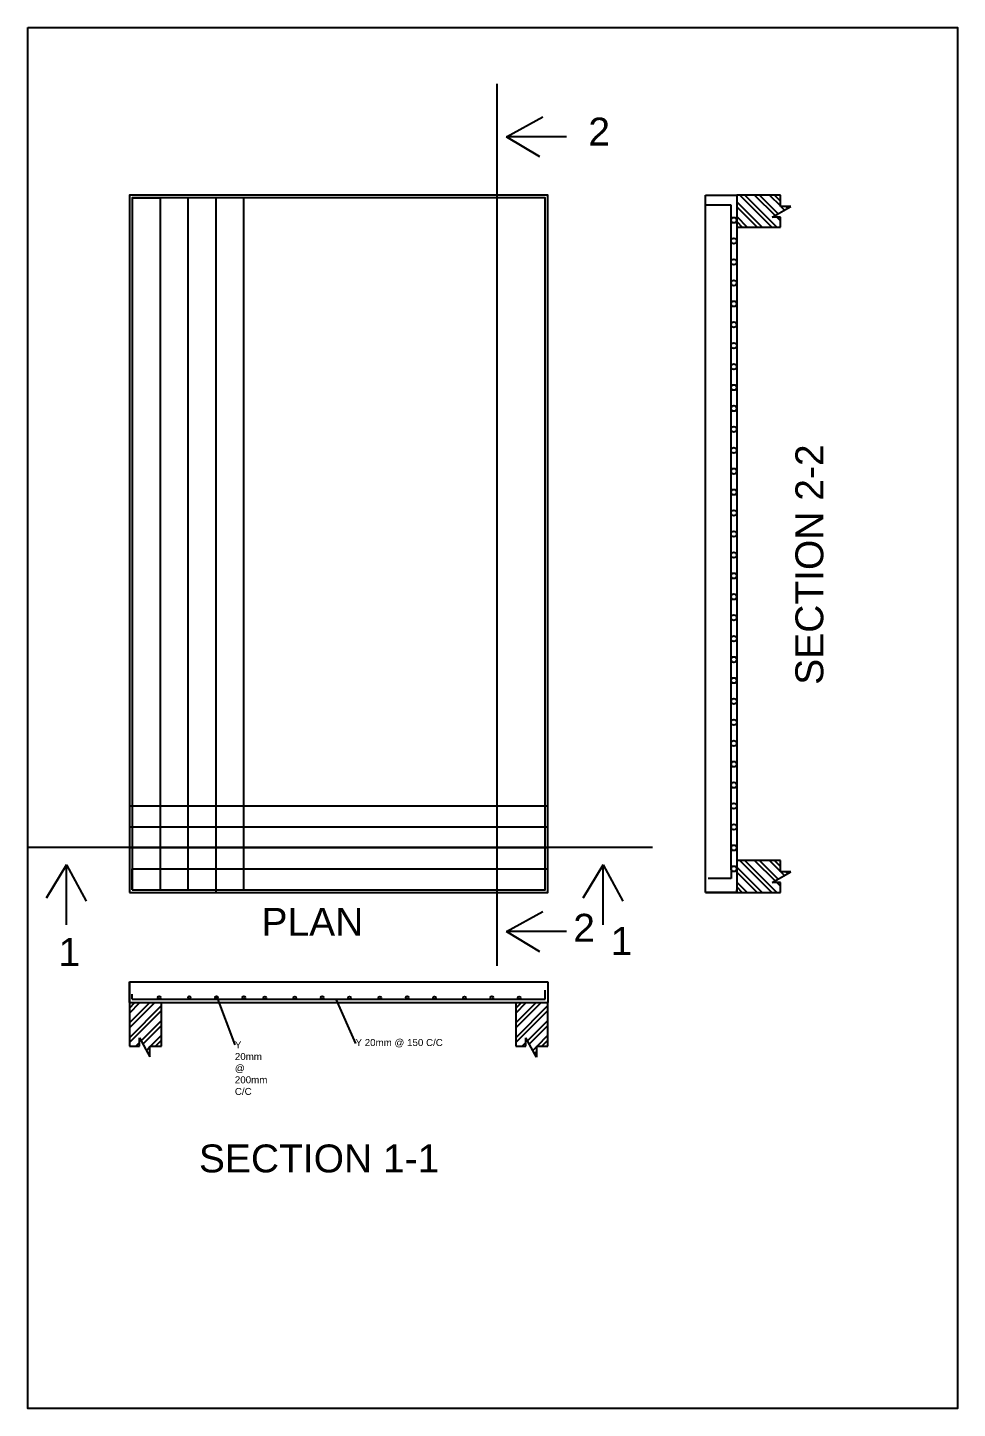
# Model space of a CAD drawing. Header units: millimetres. Extents: x -15359 to 171203, y -161916 to 32466.
# Drawn here: x 4728 to 11393, y -23515 to -13617 of the extents above; entities that cross this region are included whole.
import ezdxf
from ezdxf import colors
from ezdxf.entities.mleader import LeaderData, LeaderLine
from ezdxf.math import Vec2, Vec3

# ---------------------------------------------------------------- set-up
doc = ezdxf.new("R2010")
doc.units = ezdxf.units.MM
doc.header["$MEASUREMENT"] = 0
doc.styles.get("Standard").update_dxf_attribs({"font": 'Arial.ttf'})

msp = doc.modelspace()

# ---------------------------------------------------------------- hatches: boundary and pattern name
h = msp.add_hatch()
h.set_pattern_fill('ANSI32', color=256, scale=200, angle=90)
h.set_pattern_definition([(135, (10546.70892875746, -18288.11075071098), (-53.03300858899107, -53.03300858899107), []), (135, (10546.70892875746, -18252.75541171099), (-53.03300858899107, -53.03300858899107), [])])
h.paths.add_polyline_path([(9811.871770795435, -14817.05722200824), (9811.871770795435, -15047.05722200824), (10124.13188589696, -15047.05722200824), (10124.13188589696, -14975.70101331831), (10064.22640160006, -14975.70101331831), (10199.84720243351, -14899.95804723485), (10124.13188589696, -14899.95804723485), (10124.13188589696, -14817.05722200824)])
h = msp.add_hatch()
h.set_pattern_fill('ANSI32', color=256, scale=200, angle=90)
h.set_pattern_definition([(135, (10546.70892875746, -23058.11075071098), (-53.03300858899107, -53.03300858899107), []), (135, (10546.70892875746, -23022.75541171099), (-53.03300858899107, -53.03300858899107), [])])
h.paths.add_polyline_path([(9811.871770795435, -19587.05722200824), (9811.871770795435, -19817.05722200824), (10124.13188589696, -19817.05722200824), (10124.13188589696, -19745.70101331831), (10064.22640160006, -19745.70101331831), (10199.84720243351, -19669.95804723485), (10124.13188589696, -19669.95804723485), (10124.13188589696, -19587.05722200824)])
h = msp.add_hatch()
h.set_pattern_fill('ANSI32', color=256, scale=200)
h.set_pattern_definition([(45, (2217.206938289455, -21341.33299842977), (-53.03300858899107, 53.03300858899107), []), (45, (2252.562277289455, -21341.33299842977), (-53.03300858899107, 53.03300858899107), [])])
h.paths.add_polyline_path([(5458.260466992204, -20918.75595556927), (5529.616675682134, -20918.75595556927), (5529.616675682134, -20858.85047127237), (5605.359641765593, -20994.47127210582), (5605.359641765593, -20918.75595556927), (5688.260466992204, -20918.75595556927), (5688.260466992204, -20606.49584046775), (5458.260466992204, -20606.49584046775)])
h = msp.add_hatch()
h.set_pattern_fill('ANSI32', color=256, scale=200)
h.set_pattern_definition([(45, (4987.206938289455, -21341.33299842977), (-53.03300858899107, 53.03300858899107), []), (45, (5022.562277289455, -21341.33299842977), (-53.03300858899107, 53.03300858899107), [])])
h.paths.add_polyline_path([(8458.260466992204, -20606.49584046775), (8228.260466992204, -20606.49584046775), (8228.260466992204, -20918.75595556927), (8299.616675682133, -20918.75595556927), (8299.616675682133, -20858.85047127237), (8375.359641765594, -20994.47127210582), (8375.359641765594, -20918.75595556927), (8458.260466992204, -20918.75595556927)])

# ---------------------------------------------------------------- linework, layer by layer
for p, q in [((8092.124452657648, -14019.18555536645), (8092.124452657648, -20342.08570022567)), ((8160.923073949641, -14398.83489517576), (8421.710850039322, -14255.73246417439)), ((8589.96072943008, -14398.83489517576), (8160.923073949641, -14398.83489517576)), ((8160.923073949641, -14398.83489517576), (8396.473275523924, -14541.93732617714)), ((8396.473275523924, -14541.93732617714), (8160.923073949641, -14398.83489517576)), ((5478.260466992204, -14837.05722200824), (5678.260466992204, -14837.05722200824)), ((5678.260466992204, -14837.05722200824), (5678.260466992204, -19797.05722200824)), ((5878.260466992204, -19797.05722200824), (5878.260466992204, -14837.05722200824)), ((6078.260466992204, -14837.05722200824), (6078.260466992204, -19817.05722200824)), ((6278.260466992204, -19797.05722200824), (6278.260466992204, -14837.05722200824)), ((9586.871770795435, -14817.05722200824), (9811.871770795435, -14817.05722200824)), ((9586.871770795435, -19817.05722200824), (9586.871770795435, -14817.05722200824)), ((9811.871770795435, -14817.05722200824), (9811.871770795437, -19817.05722200824)), ((10124.13188589696, -14817.05722200824), (9811.871770795435, -14817.05722200824)), ((10124.13188589696, -14899.95804723485), (10124.13188589696, -14817.05722200824)), ((9770.936935947577, -14888.72484683711), (9586.871770795435, -14888.72484683711)), ((9770.936935947577, -19647.1487235502), (9770.936935947577, -14888.72484683711)), ((10064.22640160006, -14975.70101331831), (10199.84720243351, -14899.95804723485)), ((10199.84720243351, -14899.95804723485), (10124.13188589696, -14899.95804723485)), ((10124.13188589696, -14975.70101331831), (10064.22640160006, -14975.70101331831)), ((10124.13188589696, -15047.05722200824), (10124.13188589696, -14975.70101331831)), ((10124.13188589696, -15047.05722200824), (10124.13188589696, -14975.70101331831)), ((9811.871770795435, -15047.05722200824), (10124.13188589696, -15047.05722200824)), ((8458.260466992204, -19197.05722200824), (5458.260466992204, -19197.05722200824)), ((5458.260466992204, -19347.05722200824), (8458.260466992204, -19347.05722200824)), ((4728.156833502697, -19492.93731398688), (9206.427896020468, -19492.93731398688)), ((8458.260466992204, -19497.05722200824), (5458.260466992204, -19497.05722200824)), ((10124.13188589696, -19587.05722200824), (9811.871770795435, -19587.05722200824)), ((10124.13188589696, -19669.95804723485), (10124.13188589696, -19587.05722200824)), ((5005.944216356147, -19619.12481613678), (4862.841785354773, -19854.67501771107)), ((4862.841785354773, -19854.67501771107), (5005.944216356147, -19619.12481613678)), ((5005.944216356147, -20048.16247161722), (5005.944216356147, -19619.12481613678)), ((5005.944216356147, -19619.12481613678), (5149.046647357522, -19879.91259222646)), ((5478.260466992204, -19797.05722200824), (5478.260466992204, -19647.05722200824)), ((5478.260466992204, -19647.05722200824), (8458.260466992204, -19647.05722200824)), ((8852.880180558539, -19619.12481613678), (8709.777749557164, -19854.67501771107)), ((8709.777749557164, -19854.67501771107), (8852.880180558539, -19619.12481613678)), ((8852.880180558539, -20048.16247161722), (8852.880180558539, -19619.12481613678)), ((8852.880180558539, -19619.12481613678), (8995.982611559913, -19879.91259222646)), ((9770.936935947577, -19647.1487235502), (9770.936935947577, -19717.33913901279)), ((10064.22640160006, -19745.70101331831), (10199.84720243351, -19669.95804723485)), ((10199.84720243351, -19669.95804723485), (10124.13188589696, -19669.95804723485)), ((9770.936935947577, -19717.33913901279), (9607.428508379846, -19717.33913901279)), ((10124.13188589696, -19745.70101331831), (10064.22640160006, -19745.70101331831)), ((10124.13188589696, -19817.05722200824), (10124.13188589696, -19745.70101331831)), ((10124.13188589696, -19817.05722200824), (10124.13188589696, -19745.70101331831)), ((9586.871770795437, -19817.05722200824), (9811.871770795437, -19817.05722200824)), ((9786.871770795435, -19817.05722200824), (9586.871770795435, -19817.05722200824)), ((9811.871770795435, -19817.05722200824), (9786.871770795435, -19817.05722200824)), ((9811.871770795435, -19817.05722200824), (9811.871770795435, -19797.05722200824)), ((9811.871770795435, -19817.05722200824), (10124.13188589696, -19817.05722200824)), ((8160.923073949641, -20096.8906860454), (8421.710850039322, -19953.78825504403)), ((8589.96072943008, -20096.8906860454), (8160.923073949641, -20096.8906860454)), ((8160.923073949641, -20096.8906860454), (8396.473275523924, -20239.99311704678)), ((8396.473275523924, -20239.99311704678), (8160.923073949641, -20096.8906860454)), ((5458.260466992204, -20456.49584046775), (5458.260466992204, -20606.49584046775)), ((5458.260466992204, -20606.49584046775), (5458.260466992204, -20456.49584046775)), ((5458.260466992204, -20456.49584046775), (8458.260466992204, -20456.49584046775)), ((8458.260466992204, -20456.49584046775), (8458.260466992204, -20606.49584046775)), ((5458.260466992204, -20606.49584046775), (5458.260466992204, -20581.49584046775)), ((5478.260466992203, -20581.49584046775), (5478.260466992203, -20544.69302813121)), ((5478.260466992203, -20581.49584046775), (8438.260466992204, -20581.49584046775)), ((8438.260466992204, -20581.49584046775), (8438.260466992204, -20518.06375868316)), ((5458.260466992204, -20606.49584046775), (8458.260466992204, -20606.49584046775)), ((5458.260466992204, -20606.49584046775), (5458.260466992204, -20918.75595556927)), ((5688.260466992204, -20918.75595556927), (5688.260466992204, -20606.49584046775)), ((8228.260466992204, -20606.49584046775), (8228.260466992204, -20918.75595556927)), ((8458.260466992204, -20918.75595556927), (8458.260466992204, -20606.49584046775)), ((5529.616675682134, -20918.75595556927), (5529.616675682134, -20858.85047127237)), ((5529.616675682134, -20858.85047127237), (5605.359641765593, -20994.47127210582)), ((8299.616675682133, -20918.75595556927), (8299.616675682133, -20858.85047127237)), ((8375.359641765594, -20997.4795112721), (8299.616675682133, -20858.85047127237)), ((5458.260466992204, -20918.75595556927), (5529.616675682134, -20918.75595556927)), ((5458.260466992204, -20918.75595556927), (5529.616675682134, -20918.75595556927)), ((5605.359641765593, -20918.75595556927), (5688.260466992204, -20918.75595556927)), ((5605.359641765593, -20994.47127210582), (5605.359641765593, -20918.75595556927)), ((8228.260466992204, -20918.75595556927), (8299.616675682133, -20918.75595556927)), ((8228.260466992204, -20918.75595556927), (8299.616675682133, -20918.75595556927)), ((8375.359641765594, -20918.75595556927), (8458.260466992204, -20918.75595556927)), ((8375.359641765594, -20918.75595556927), (8375.359641765594, -20997.4795112721))]:
    msp.add_line(p, q)
for points in [[(4730.03845873056, -13617.08203090692), (11392.98363018234, -13617.08203090692), (11392.98363018234, -23515.22312075726), (4730.03845873056, -23515.22312075726)], [(5458.260466992204, -19817.05722200824), (8458.260466992204, -19817.05722200824), (8458.260466992204, -14817.05722200824), (5458.260466992204, -14817.05722200824)], [(5478.260466992204, -19797.05722200824), (8438.260466992204, -19797.05722200824), (8438.260466992204, -14837.05722200824), (5478.260466992204, -14837.05722200824)]]:
    msp.add_lwpolyline(points, close=True)
for centre, radius in [((9790.794228416575, -14997.1487235502), 20), ((9790.679458338476, -15147.1487235502), 20), ((9790.53599574085, -15297.1487235502), 20), ((9790.53599574085, -15297.1487235502), 20), ((9790.867469847959, -15447.1487235502), 20), ((9790.752699769859, -15597.1487235502), 20), ((9790.609237172233, -15747.1487235502), 20), ((9790.609237172233, -15747.1487235502), 20), ((9790.940711279341, -15897.1487235502), 20), ((9790.35100449651, -16047.1487235502), 20), ((9790.825941201243, -16047.1487235502), 20), ((9790.682478603618, -16197.1487235502), 20), ((9790.682478603618, -16197.1487235502), 20), ((9790.56770852552, -16347.1487235502), 20), ((9790.424245927894, -16497.1487235502), 20), ((9790.424245927894, -16497.1487235502), 20), ((9790.755720034998, -16647.1487235502), 20), ((9790.640949956902, -16797.1487235502), 20), ((9790.497487359276, -16947.1487235502), 20), ((9790.497487359276, -16947.1487235502), 20), ((9790.828961466383, -17097.1487235502), 20), ((9790.714191388284, -17247.1487235502), 20), ((9790.570728790659, -17397.1487235502), 20), ((9790.570728790659, -17397.1487235502), 20), ((9790.902202897767, -17547.1487235502), 20), ((9790.787432819667, -17697.1487235502), 20), ((9790.643970222043, -17847.1487235502), 20), ((9790.643970222043, -17847.1487235502), 20), ((9790.97544432915, -17997.1487235502), 20), ((9790.860674251051, -18147.1487235502), 20), ((9790.717211653426, -18297.1487235502), 20), ((9790.717211653426, -18297.1487235502), 20), ((9791.048685760532, -18447.1487235502), 20), ((9790.933915682434, -18597.1487235502), 20), ((9790.79045308481, -18747.1487235502), 20), ((9790.79045308481, -18747.1487235502), 20), ((9791.121927191918, -18897.1487235502), 20), ((9791.007157113818, -19047.1487235502), 20), ((9790.863694516192, -19197.1487235502), 20), ((9790.863694516192, -19197.1487235502), 20), ((9791.1951686233, -19347.1487235502), 20), ((9791.0803985452, -19497.1487235502), 20), ((9790.936935947577, -19647.1487235502), 20), ((5671.174142905977, -20570.51143247209), 10), ((5887.372277531424, -20570.51143247209), 10), ((6082.980509132031, -20569.04157740355), 10), ((6278.588740732637, -20570.51143247209), 10), ((6428.492718732552, -20571.71136872382), 10), ((6644.690853357999, -20571.71136872382), 10), ((6840.299084958608, -20570.24151365528), 10), ((7035.907316559214, -20571.71136872382), 10), ((7036.149199367387, -20571.86641851063), 10), ((7252.347333992834, -20571.86641851063), 10), ((7447.95556559344, -20570.39656344209), 10), ((7643.563797194048, -20571.86641851063), 10), ((7643.772343064866, -20571.99951240862), 10), ((7859.970477690312, -20571.99951240862), 10), ((8055.578709290919, -20570.52965734008), 10), ((8251.186940891526, -20571.99951240862), 10)]:
    msp.add_circle(centre, radius)

# ---------------------------------------------------------------- texts
at = {"char_height": 200, "attachment_point": 1}
for s, insert in [('2', (8747.768910608022, -14262.20877939217)), ('PLAN', (6404.768723865388, -19927.28803100524)), ('2', (8639.49919831066, -19970.00791649886)), ('1', (8908.004551097634, -20065.2240017426)), ('1', (4949.715938881622, -20143.12780208588)), ('SECTION 1-1', (5956.26084983442, -21623.51633808394))]:
    msp.add_mtext_dynamic_manual_height_columns(s, width=2406.64170518308, gutter_width=1, heights=[0], dxfattribs=dict(at, insert=insert))
at = {"insert": (10231.80793695733, -18328.04902104958), "char_height": 200, "attachment_point": 1, "rotation": 90}
msp.add_mtext_dynamic_manual_height_columns('SECTION 2-2', width=2406.64170518308, gutter_width=1, heights=[0], dxfattribs=at)

# ---------------------------------------------------------------- leaders
ml = msp.add_multileader_mtext('Standard')
ml.set_content('Y 20mm @ 200mm C/C', color=256)
ml.set_leader_properties()
ml.build(insert=Vec2(0, 0))
ml.multileader.update_dxf_attribs({"dogleg_length": 0.36, "arrow_head_size": 0.18})
ctx = ml.context
ctx.base_point, ctx.char_height, ctx.arrow_head_size, ctx.landing_gap_size, ctx.plane_origin = Vec3(6213.711110248012, -20909.96164377918), 50, 0.18, 0.09, Vec3(6082.980509132031, -20559.04157740355)
notes = []
notes.append((ctx, [(0, (1, 1, 0), (6213.351110248012, -20909.96164377918), (1, 0), 0.36, [(0, [(6082.980509132031, -20559.04157740355)], 0, [])])]))
ctx.mtext.insert, ctx.mtext.width, ctx.mtext.flow_direction = Vec3(6213.801110248012, -20884.53531362912), 73.94270122783082, 5
ml = msp.add_multileader_mtext('Standard')
ml.set_content('Y 20mm @ 150 C/C', color=256)
ml.set_leader_properties()
ml.build(insert=Vec2(0, 0))
ml.multileader.update_dxf_attribs({"dogleg_length": 0.36, "arrow_head_size": 0.18})
ctx = ml.context
ctx.base_point, ctx.char_height, ctx.arrow_head_size, ctx.landing_gap_size, ctx.plane_origin = Vec3(7078.425121854306, -20899.94455185265), 50, 0.18, 0.09, Vec3(6937.18787124881, -20581.49584046775)
notes.append((ctx, [(0, (1, 1, 0), (7078.065121854306, -20899.94455185265), (1, 0), 0.36, [(0, [(6937.187871248811, -20581.49584046775)], 0, [])])]))
ctx.mtext.insert, ctx.mtext.flow_direction = Vec3(7078.515121854306, -20867.59462006547), 5
for ctx, leaders in notes:
    for number, flags, end, landing, length, lines in leaders:
        leader = LeaderData()
        leader.index, (leader.has_last_leader_line, leader.has_dogleg_vector, leader.attachment_direction) = number, flags
        leader.last_leader_point, leader.dogleg_vector, leader.dogleg_length = Vec3(end), Vec3(landing), length
        for number, points, colour, breaks in lines:
            line = LeaderLine()
            line.index, line.vertices, line.color, line.breaks = number, Vec3.list(points), colors.encode_raw_color(colour), breaks
            leader.lines.append(line)
        ctx.leaders.append(leader)

doc.saveas('drawing.dxf')
